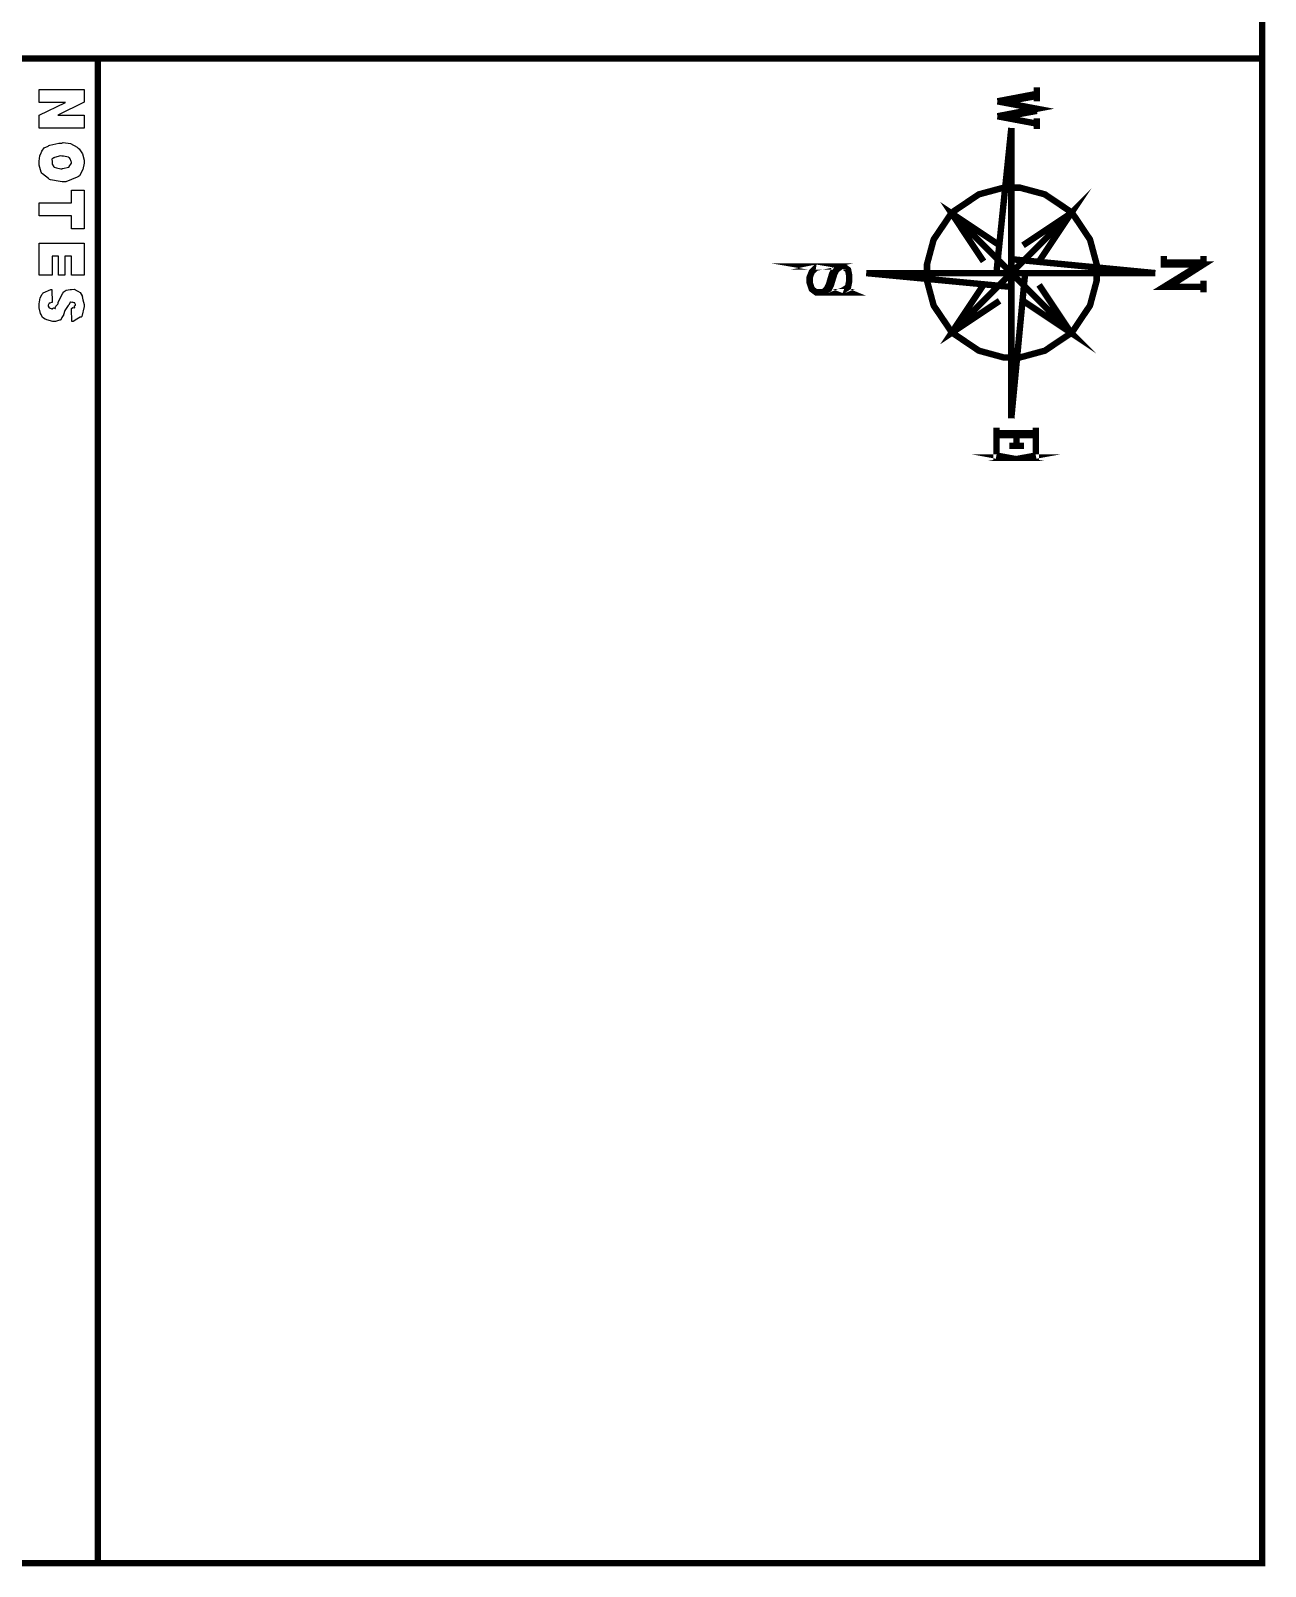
# Model space of a CAD drawing. Extents: x 0 to 11.7, y 0 to 16.5.
# Drawn here: x 9.628 to 11.557, y 0.043 to 2.442 of the extents above; entities that cross this region are included whole.
import ezdxf

# ---------------------------------------------------------------- set-up
doc = ezdxf.new("R2010")
doc.units = 0
doc.layers.get('0').update_dxf_attribs({"linetype": 'CONTINUOUS'})

msp = doc.modelspace()

# ---------------------------------------------------------------- linework, layer by layer
at = {"color": 0, "const_width": 0.01}
for points in [[(11.5517, 0.0483), (11.5517, 16.4), (0.1833, 16.4), (0.1833, 0.0483), (11.5517, 0.0483)], [(11.1608, 1.9316), (11.1737, 1.9316), (11.2124, 1.9421), (11.2546, 1.9705), (11.2829, 2.0126), (11.2933, 2.0513), (11.2933, 2.0642), (11.2933, 2.0771), (11.2829, 2.1158), (11.2546, 2.1579), (11.2124, 2.1863), (11.1737, 2.1967), (11.1608, 2.1967), (11.1479, 2.1967), (11.1093, 2.1863), (11.0672, 2.1579), (11.0387, 2.1158), (11.0283, 2.0771), (11.0283, 2.0642), (11.0283, 2.0513), (11.0387, 2.0126), (11.0672, 1.9705), (11.1093, 1.9421), (11.1479, 1.9316), (11.1608, 1.9316)]]:
    msp.add_lwpolyline(points, close=True, dxfattribs=at)
for points in [[(0.1833, 2.3983), (11.5517, 2.3983)], [(9.7333, 2.3983), (9.7333, 0.0483)], [(11.2, 2.3533), (11.2, 2.3316)], [(11.2, 2.3433), (11.1383, 2.3316)], [(11.1383, 2.3316), (11.2, 2.32), (11.1383, 2.3083)], [(11.2, 2.34), (11.1533, 2.3316)], [(11.2, 2.2967), (11.1383, 2.3083)], [(11.2, 2.3167), (11.1533, 2.3083)], [(11.2, 2.305), (11.2, 2.2884)], [(11.16, 2.29), (11.1367, 2.0633)], [(11.16, 2.29), (11.16, 1.8366)], [(11.0667, 1.97), (11.2533, 2.1567), (11.2033, 2.0816)], [(11.1166, 2.0816), (11.0667, 2.1567), (11.1417, 2.1067)], [(11.1783, 2.02), (11.2533, 1.97), (11.0667, 2.1567)], [(11.2533, 2.1567), (11.1783, 2.1067)], [(11.385, 2.0633), (11.16, 2.085)], [(11.3983, 2.09), (11.3983, 2.0717)], [(11.46, 2.09), (11.46, 2.0767)], [(10.8933, 2.0734), (10.8867, 2.0684), (10.8834, 2.0617), (10.8783, 2.045), (10.875, 2.0384), (10.8717, 2.0367), (10.8666, 2.0333), (10.855, 2.0333), (10.8483, 2.0384), (10.845, 2.0483), (10.845, 2.0566), (10.8483, 2.065), (10.855, 2.0717), (10.8633, 2.0734), (10.845, 2.0734), (10.855, 2.0717)], [(10.8983, 2.0367), (10.9067, 2.0333), (10.89, 2.0333), (10.8983, 2.0367), (10.905, 2.0417), (10.9067, 2.05), (10.9067, 2.06), (10.905, 2.0684), (10.8983, 2.0734), (10.8933, 2.0734), (10.8867, 2.0717), (10.8834, 2.0684), (10.88, 2.0617), (10.875, 2.045), (10.8717, 2.0384), (10.8666, 2.0333)], [(10.9333, 2.0633), (11.385, 2.0633)], [(10.9333, 2.0633), (11.16, 2.0417)], [(11.16, 1.8366), (11.1816, 2.0633)], [(11.455, 2.0767), (11.3983, 2.0417), (11.46, 2.0417)], [(11.3983, 2.08), (11.46, 2.08)], [(11.3983, 2.0767), (11.46, 2.0767), (11.405, 2.0417)], [(11.1417, 2.02), (11.0667, 1.97), (11.1166, 2.045)], [(11.2533, 1.97), (11.2033, 2.045)], [(11.46, 2.0516), (11.46, 2.0333)], [(11.1367, 1.8217), (11.1367, 1.775), (11.155, 1.775), (11.1367, 1.7783)], [(11.1983, 1.8217), (11.1983, 1.775), (11.18, 1.775), (11.1983, 1.7783)], [(11.1367, 1.8133), (11.1983, 1.8133)], [(11.1983, 1.81), (11.1367, 1.81)], [(11.1683, 1.81), (11.1683, 1.7933)], [(11.18, 1.7933), (11.1567, 1.7933)]]:
    msp.add_lwpolyline(points, dxfattribs=at)
at = {"color": 0}
for points in [[(9.712, 2.35), (9.712, 2.3301), (9.6707, 2.3099), (9.712, 2.3099), (9.712, 2.2897), (9.6417, 2.2897), (9.6417, 2.3099), (9.6827, 2.3299), (9.6417, 2.3299), (9.6417, 2.35), (9.712, 2.35)], [(9.6768, 2.2664), (9.679, 2.2673), (9.6906, 2.2657), (9.7011, 2.2599), (9.7026, 2.2586), (9.7038, 2.2576), (9.709, 2.2496), (9.712, 2.2397), (9.712, 2.2364), (9.7119, 2.235), (9.7096, 2.2251), (9.7044, 2.2154), (9.7028, 2.2141), (9.7009, 2.2133), (9.6832, 2.2061), (9.6773, 2.2061), (9.6746, 2.2062), (9.659, 2.209), (9.6577, 2.2095), (9.6563, 2.211), (9.6465, 2.2184), (9.6458, 2.2195), (9.6448, 2.2207), (9.6417, 2.2319), (9.6417, 2.2356), (9.6417, 2.2383), (9.6426, 2.2464), (9.6448, 2.251), (9.6454, 2.2521), (9.6457, 2.254), (9.6496, 2.2592), (9.6555, 2.2618), (9.6569, 2.2625), (9.6581, 2.2631), (9.6722, 2.2664), (9.6768, 2.2664)], [(9.6768, 2.2462), (9.6749, 2.2464), (9.6657, 2.244), (9.6651, 2.2436), (9.6642, 2.2436), (9.6613, 2.2411), (9.6616, 2.2375), (9.6616, 2.2362), (9.6616, 2.2362), (9.6617, 2.2336), (9.6646, 2.2293), (9.6651, 2.2288), (9.6651, 2.2288), (9.6687, 2.2277), (9.6753, 2.2262), (9.6775, 2.2262), (9.6781, 2.2269), (9.6878, 2.2286), (9.6883, 2.2291), (9.6885, 2.23), (9.6918, 2.2349), (9.6918, 2.2364), (9.6913, 2.2378), (9.6899, 2.242), (9.6888, 2.2433), (9.6883, 2.2436), (9.6873, 2.2445), (9.6795, 2.2462), (9.6768, 2.2462)], [(9.712, 2.1927), (9.712, 2.1326), (9.6918, 2.1326), (9.6918, 2.1526), (9.6417, 2.1526), (9.6417, 2.1728), (9.6918, 2.1728), (9.6918, 2.1927), (9.712, 2.1927)], [(9.712, 2.1102), (9.712, 2.0601), (9.6918, 2.0601), (9.6918, 2.09), (9.6818, 2.09), (9.6818, 2.0601), (9.6718, 2.0601), (9.6718, 2.09), (9.6616, 2.09), (9.6616, 2.0601), (9.6417, 2.0601), (9.6417, 2.1102), (9.712, 2.1102)], [(9.6612, 2.0377), (9.6616, 2.0175), (9.6608, 2.0176), (9.6581, 2.0165), (9.6579, 2.0164), (9.6574, 2.0164), (9.6558, 2.013), (9.6558, 2.0118), (9.6558, 2.0118), (9.6574, 2.009), (9.6577, 2.0088), (9.6577, 2.0088), (9.6613, 2.0075), (9.6625, 2.0075), (9.6625, 2.0079), (9.6641, 2.0092), (9.6667, 2.008), (9.667, 2.0081), (9.6667, 2.0088), (9.6676, 2.0119), (9.6707, 2.0147), (9.671, 2.0157), (9.6713, 2.0181), (9.6783, 2.0318), (9.6792, 2.0327), (9.6792, 2.0336), (9.6837, 2.0366), (9.6901, 2.0377), (9.6922, 2.0377), (9.6923, 2.0379), (9.696, 2.0383), (9.701, 2.0355), (9.7018, 2.035), (9.7019, 2.0352), (9.7055, 2.0332), (9.7087, 2.0277), (9.7091, 2.0268), (9.7087, 2.0265), (9.7098, 2.0213), (9.712, 2.0145), (9.712, 2.0123), (9.7119, 2.011), (9.7082, 1.9957), (9.7074, 1.9947), (9.7058, 1.9946), (9.7002, 1.9913), (9.6944, 1.9877), (9.6927, 1.9875), (9.6918, 2.0075), (9.6918, 2.008), (9.6939, 2.0098), (9.6968, 2.0092), (9.697, 2.0094), (9.6966, 2.01), (9.6965, 2.0124), (9.6985, 2.0131), (9.6985, 2.0133), (9.6985, 2.0142), (9.6973, 2.0164), (9.697, 2.0166), (9.6962, 2.0169), (9.6936, 2.0177), (9.6934, 2.0175), (9.6933, 2.0175), (9.6926, 2.0176), (9.6907, 2.018), (9.6905, 2.0181), (9.6903, 2.0182), (9.6885, 2.0148), (9.6883, 2.014), (9.6866, 2.0125), (9.6815, 2.0047), (9.6797, 1.9982), (9.6796, 1.9973), (9.6789, 1.9972), (9.6769, 1.994), (9.6754, 1.9903), (9.6746, 1.9899), (9.6735, 1.9897), (9.6669, 1.9875), (9.6646, 1.9875), (9.6629, 1.9879), (9.6537, 1.9901), (9.6527, 1.9906), (9.6511, 1.9911), (9.6466, 1.9942), (9.645, 1.9977), (9.6445, 1.9986), (9.6438, 2.0001), (9.6417, 2.0089), (9.6417, 2.0118), (9.6417, 2.0151), (9.643, 2.0248), (9.6462, 2.0305), (9.6471, 2.0314), (9.6476, 2.0325), (9.6598, 2.0375), (9.6612, 2.0377)]]:
    msp.add_lwpolyline(points, close=True, dxfattribs=at)

doc.saveas('drawing.dxf')
